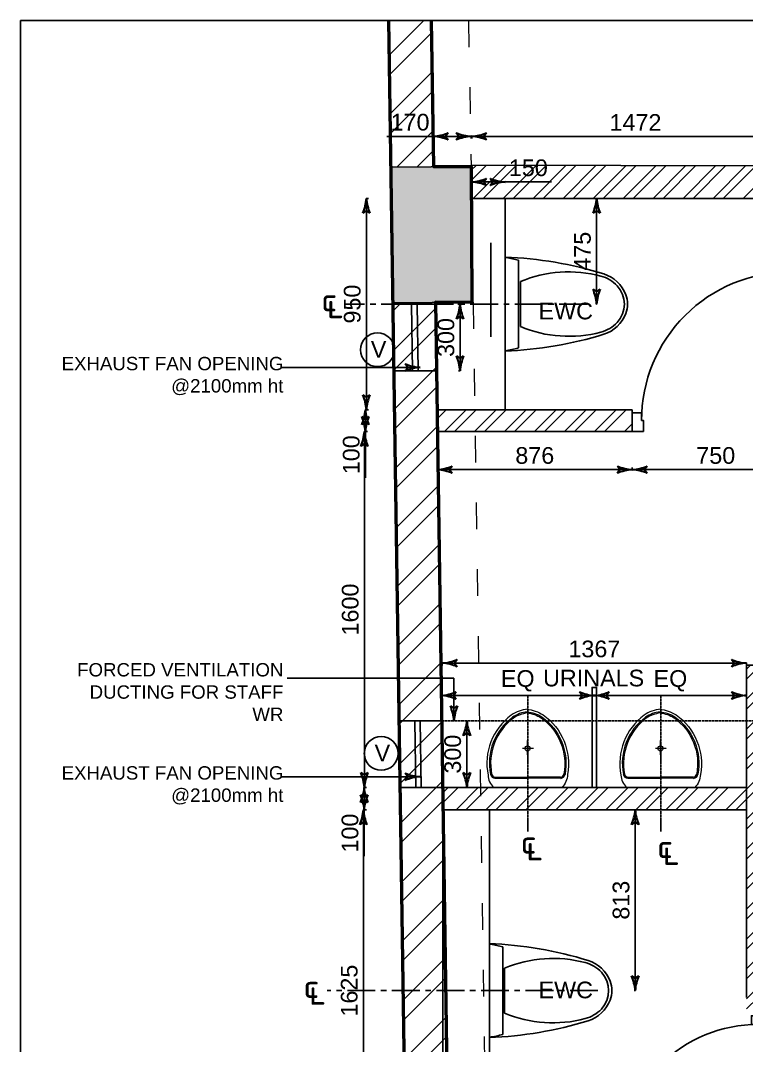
# Model space of a CAD drawing. Header units: millimetres. Extents: x 68727 to 319899, y -4876 to 265722.
# Drawn here: x 187786 to 191047, y 26769 to 31375 of the extents above; entities that cross this region are included whole.
import ezdxf

# ---------------------------------------------------------------- set-up
doc = ezdxf.new("R2010")
doc.units = ezdxf.units.MM
for name, pattern in [('ACAD_ISO02W100', [15, 12, -3]), ('ACAD_ISO03W100', [30, 12, -18]), ('CENTER', [2, 1.25, -0.25, 0.25, -0.25]), ('DASHED2', [0.375, 0.25, -0.125]), ('HIDDEN', [9.525, 6.35, -3.175])]:
    doc.linetypes.add(name, pattern=pattern)
for name, color, linetype in [('CLINE', 5, 'CENTER'), ('Dimensions', 172, 'Continuous'), ('Door', 23, 'Continuous'), ('POLY', 6, 'Continuous'), ('TEXT', 2, 'Continuous'), ('TEXTS', 1, 'Continuous'), ('washroom walls', 5, 'Continuous')]:
    doc.layers.add(name, color=color, linetype=linetype)
doc.layers.add('Furnitures', color=7, linetype='Continuous', lineweight=25, true_color=0x753b00)
for name, color, linetype, lineweight in [('HACH', 252, 'Continuous', 13), ('LS_DR_Plan Beam', 9, 'HIDDEN', 0), ('LS_DR_Wall', 7, 'Continuous', 35), ('wall', 5, 'Continuous', 30)]:
    doc.layers.add(name, color=color, linetype=linetype, lineweight=lineweight)
doc.styles.get("Standard").update_dxf_attribs({"font": 'arial.ttf'})
doc.dimstyles.new('SC-25', dxfattribs={"dimtxt": 75, "dimasz": 0.4, "dimexe": 1, "dimexo": 100, "dimgap": 25, "dimtad": 1, "dimdec": 0, "dimzin": 0, "dimdsep": 46, "dimtxsty": 'Standard', "dimblk1": 'A1', "dimblk2": 'A1', "dimsah": 1, "dimcen": 0.09, "dimdle": 3, "dimclrd": 1, "dimclre": 1, "dimclrt": 1, "dimadec": 0, "dimazin": 0, "dimtfac": 1, "dimtdec": 0, "dimtofl": 0, "dimtmove": 0, "dimatfit": 2, "dimldrblk": 'A1', "dimfxl": 10, "dimfxlon": 1, "dimtolj": 1, "dimtzin": 0, "dimarcsym": 0})
pattern_1 = [(45, (-639630.92, -172557.8), (-134.70384, 134.70384), []), (45, (-639541.12, -172557.8), (-134.70384, 134.70384), [])]

# ---------------------------------------------------------------- blocks, each defined once
blk = doc.blocks.new('EWC')
at = {"layer": 'Furnitures'}
for p, q in [((-550, -211.2), (-550, 211.2)), ((-489.9, 196.9), (-489.9, -196.9)), ((-481.2, -101.2), (-481.2, 101.2))]:
    blk.add_line(p, q, dxfattribs=at)
blk.add_lwpolyline([(-489.9, 196.9), (-537.8, 207.6), (-550, 209)], dxfattribs=at)
for centre, radius, start, end in [((-614, -1500.6), 1712.9, 72.7523, 87.86), ((-263.5, -421.2), 565.9, 75.2214, 112.6263), ((-158.2, -21.9), 152.9, 43.1457, 75.2214), ((-151.6, -11.5), 153.7, 20.4524, 72.7523), ((-134.9, 0), 120.9, 316.8543, 43.1457), ((-120.9, 0), 120.9, 339.5476, 20.4524), ((-151.6, 11.5), 153.7, 287.2477, 339.5476), ((-158.2, 21.9), 152.9, 284.7786, 316.8543), ((-614, 1500.6), 1712.9, 272.14, 287.2477), ((-263.5, 421.2), 565.9, 247.3737, 284.7786), ((-608.6, 222), 435.4, 277.7399, 285.822)]:
    blk.add_arc(centre, radius, start, end, dxfattribs=at)
blk = doc.blocks.new('D900')
for points in [[(0, 840), (0, 900), (100, 900), (100, 850), (60, 850), (60, 840)], [(0, 60), (0, 0), (100, 0), (100, 50), (60, 50), (60, 60)]]:
    blk.add_lwpolyline(points, close=True)
blk.add_lwpolyline([(60, 850, -0.414214), (860, 50), (60, 50), (60, 85), (859.2, 85)], format="xyb")
blk = doc.blocks.new('A1')
at = {"layer": 'wall', "color": 1}
for p, q in [((-138, 0), (-167, 40)), ((-167, -40), (-138, 0))]:
    blk.add_line(p, q, dxfattribs=at)
for centre, start, end in [((53, 586), 248, 264.8035), ((53, -586), 95.1965, 112)]:
    blk.add_arc(centre, 589, start, end, dxfattribs=at)
blk = doc.blocks.new('*D375')
at = {"color": 1, "lineweight": -2, "transparency": 16777216}
for p, q in [((189340.7, 29528.2), (189329.7, 29528.2)), ((189330.7, 27928.7), (189330.7, 29527.8)), ((189340.7, 27928.3), (189329.7, 27928.3))]:
    blk.add_line(p, q, dxfattribs=at)
at = {"layer": 'Defpoints', "color": 0, "transparency": 16777216}
for p in [(189330.7, 29528.2), (190003.1, 29528.2), (190002.8, 27928.3)]:
    blk.add_point(p, dxfattribs=at)
at = {"color": 1, "lineweight": -2, "transparency": 16777216, "xscale": 0.4, "yscale": 0.4, "zscale": 0.4}
for p, rotation in [((189330.7, 29528.2), 90), ((189330.7, 27928.3), 270)]:
    blk.add_blockref('A1', p, dxfattribs=dict(at, rotation=rotation))
at = {"color": 1, "transparency": 16777216, "insert": (189267.4, 28728.2), "char_height": 75, "attachment_point": 5, "rotation": 90}
blk.add_mtext('\\A1;1600', dxfattribs=at)
blk = doc.blocks.new('*D376')
at = {"color": 1, "lineweight": -2, "transparency": 16777216}
for p, q in [((189680.4, 28477.2), (189680.4, 28488.2)), ((189680.8, 28487.2), (191046.6, 28487.2)), ((191047, 28477.2), (191047, 28488.2))]:
    blk.add_line(p, q, dxfattribs=at)
at = {"layer": 'Defpoints', "color": 0, "transparency": 16777216}
for p in [(191047, 28487.2), (189680.4, 27928.2), (191047, 27928.2)]:
    blk.add_point(p, dxfattribs=at)
at = {"color": 1, "lineweight": -2, "transparency": 16777216, "xscale": 0.4, "yscale": 0.4, "zscale": 0.4, "rotation": 180}
blk.add_blockref('A1', (189680.4, 28487.2), dxfattribs=at)
at = {"color": 1, "lineweight": -2, "transparency": 16777216, "xscale": 0.4, "yscale": 0.4, "zscale": 0.4}
blk.add_blockref('A1', (191047, 28487.2), dxfattribs=at)
at = {"color": 1, "transparency": 16777216, "insert": (190363.7, 28550.5), "char_height": 75, "attachment_point": 5}
blk.add_mtext('\\A1;1367', dxfattribs=at)
blk = doc.blocks.new('UR')
at = {"layer": 'Furnitures', "linetype": 'DASHED2', "lineweight": 18, "ltscale": 0.1}
for p, q in [((1618408.4, 79992.5), (1618408.4, 79931.5)), ((1618384.6, 79963.5), (1618428.3, 79963.5))]:
    blk.add_line(p, q, dxfattribs=at)
at = {"layer": 'Furnitures', "lineweight": 18, "ltscale": 10}
for points in [[(1618410.1, 79805.1, -0.119912), (1618343.9, 79828.3, -0.290675), (1618248, 80070, -0.187835), (1618271.3, 80123.2)], [(1618406.8, 79805.1, 0.119912), (1618473, 79828.3, 0.290675), (1618568.9, 80070, 0.221966), (1618545.6, 80120.1)]]:
    blk.add_lwpolyline(points, format="xyb", dxfattribs=at)
for points in [[(1618271.3, 80123.2), (1618408.4, 80121.7)], [(1618545.6, 80120.1), (1618408.4, 80121.7)]]:
    blk.add_lwpolyline(points, dxfattribs=at)
at = {"layer": 'Furnitures', "lineweight": 9, "ltscale": 2}
for points in [[(1618408.4, 79815.4, -0.114569), (1618349.5, 79836.6, -0.291249), (1618257.9, 80068.9, -0.004366), (1618258, 80070.1, -0.004366)], [(1618408.4, 79820.4, -0.11319), (1618352.4, 79840.7, -0.29157), (1618262.9, 80068.3, -0.004136), (1618262.9, 80069.4, -0.004136)], [(1618264.5, 80081, -0.000164), (1618264.5, 80081.1)], [(1618408.4, 79815.4, 0.114569), (1618467.4, 79836.6, 0.289059), (1618559.3, 80067, 0.289059)], [(1618408.4, 79820.4, 0.11319), (1618464.5, 79840.7, 0.288775), (1618554.4, 80066, 0.288775)]]:
    blk.add_lwpolyline(points, format="xyb", dxfattribs=at)
for points in [[(1618264.5, 80081.1), (1618264.5, 80081.1)], [(1618275.7, 80085.9), (1618408.2, 80084.4)], [(1618275.9, 80080.9), (1618408.2, 80079.4)], [(1618541.3, 80082.9), (1618408.2, 80084.4)], [(1618541, 80077.9), (1618408.2, 80079.4)]]:
    blk.add_lwpolyline(points, dxfattribs=at)
blk.add_circle((1618408.4, 79963.5), 10.5, dxfattribs=at)
for centre, radius, start, end in [((1618277.9, 80065.6), 20.5, 96.3691, 167.3209), ((1618277.9, 80065.6), 15.5, 97.4266, 167.3209), ((1618539.4, 80062.5), 15.5, 12.6791, 83.8559), ((1618539.4, 80062.5), 20.5, 12.6791, 84.5738)]:
    blk.add_arc(centre, radius, start, end, dxfattribs=at)
blk = doc.blocks.new('*D384')
at = {"color": 1, "lineweight": -2, "transparency": 16777216}
for p, q in [((189336.2, 27828.2), (189325.2, 27828.2)), ((189326.2, 26203.3), (189326.2, 27827.8)), ((189336.2, 26202.9), (189325.2, 26202.9))]:
    blk.add_line(p, q, dxfattribs=at)
at = {"layer": 'Defpoints', "color": 0, "transparency": 16777216}
for p in [(189326.2, 27828.2), (189850.8, 27828.2), (189892, 26202.9)]:
    blk.add_point(p, dxfattribs=at)
at = {"color": 1, "lineweight": -2, "transparency": 16777216, "xscale": 0.4, "yscale": 0.4, "zscale": 0.4}
for p, rotation in [((189326.2, 27828.2), 90), ((189326.2, 26202.9), 270)]:
    blk.add_blockref('A1', p, dxfattribs=dict(at, rotation=rotation))
at = {"color": 1, "transparency": 16777216, "insert": (189262.9, 27015.6), "char_height": 75, "attachment_point": 5, "rotation": 90}
blk.add_mtext('\\A1;1625', dxfattribs=at)
blk = doc.blocks.new('*D385')
at = {"color": 1, "lineweight": -2, "transparency": 16777216}
for p, q in [((189345.2, 29625.6), (189334.2, 29625.6)), ((189335.2, 29625.2), (189335.2, 29528.6)), ((189345.2, 29528.2), (189334.2, 29528.2)), ((189335.2, 29528.2), (189335.2, 29319.4))]:
    blk.add_line(p, q, dxfattribs=at)
at = {"layer": 'Defpoints', "color": 0, "transparency": 16777216}
for p in [(189658.2, 29625.6), (189335.2, 29528.2), (189658.2, 29528.2)]:
    blk.add_point(p, dxfattribs=at)
at = {"color": 1, "lineweight": -2, "transparency": 16777216, "xscale": 0.4, "yscale": 0.4, "zscale": 0.4}
for p, rotation in [((189335.2, 29625.6), 90), ((189335.2, 29528.2), 270)]:
    blk.add_blockref('A1', p, dxfattribs=dict(at, rotation=rotation))
at = {"color": 1, "transparency": 16777216, "insert": (189271.9, 29423.6), "char_height": 75, "attachment_point": 5, "rotation": 90}
blk.add_mtext('\\A1;100', dxfattribs=at)
blk = doc.blocks.new('*D387')
at = {"color": 1, "lineweight": -2, "transparency": 16777216}
for p, q in [((189812.6, 30844.2), (189812.6, 30855.2)), ((189813, 30854.2), (191283.7, 30854.2)), ((191284.1, 30844.2), (191284.1, 30855.2))]:
    blk.add_line(p, q, dxfattribs=at)
at = {"layer": 'Defpoints', "color": 0, "transparency": 16777216}
for p in [(191284.1, 30854.2), (189812.6, 30575.6), (191284.1, 30575.6)]:
    blk.add_point(p, dxfattribs=at)
at = {"color": 1, "lineweight": -2, "transparency": 16777216, "xscale": 0.4, "yscale": 0.4, "zscale": 0.4, "rotation": 180}
blk.add_blockref('A1', (189812.6, 30854.2), dxfattribs=at)
at = {"color": 1, "lineweight": -2, "transparency": 16777216, "xscale": 0.4, "yscale": 0.4, "zscale": 0.4}
blk.add_blockref('A1', (191284.1, 30854.2), dxfattribs=at)
at = {"color": 1, "transparency": 16777216, "insert": (190548.4, 30916.8), "char_height": 75, "attachment_point": 5}
blk.add_mtext('\\A1;1472', dxfattribs=at)
blk = doc.blocks.new('*D391')
at = {"color": 1, "lineweight": -2, "transparency": 16777216}
for p, q in [((190363.7, 28341.7), (190363.7, 28340.7)), ((190364.1, 28341.7), (191046.7, 28341.7)), ((191047.1, 28341.7), (191047.1, 28340.7))]:
    blk.add_line(p, q, dxfattribs=at)
at = {"layer": 'Defpoints', "color": 0, "transparency": 16777216}
for p in [(190363.7, 28378.2), (191047.1, 28378.3), (191047.1, 28341.7)]:
    blk.add_point(p, dxfattribs=at)
at = {"color": 1, "lineweight": -2, "transparency": 16777216, "xscale": 0.4, "yscale": 0.4, "zscale": 0.4, "rotation": 180}
blk.add_blockref('A1', (190363.7, 28341.7), dxfattribs=at)
at = {"color": 1, "lineweight": -2, "transparency": 16777216, "xscale": 0.4, "yscale": 0.4, "zscale": 0.4}
blk.add_blockref('A1', (191047.1, 28341.7), dxfattribs=at)
at = {"color": 1, "transparency": 16777216, "insert": (190705.4, 28407.8), "char_height": 75, "attachment_point": 5}
blk.add_mtext('\\A1;EQ', dxfattribs=at)
blk = doc.blocks.new('*D392')
at = {"color": 1, "lineweight": -2, "transparency": 16777216}
for p, q in [((189675.4, 28341.7), (189675.4, 28340.7)), ((190363.3, 28341.7), (189675.8, 28341.7)), ((190363.7, 28341.7), (190363.7, 28340.7))]:
    blk.add_line(p, q, dxfattribs=at)
at = {"layer": 'Defpoints', "color": 0, "transparency": 16777216}
for p in [(190363.7, 28378.2), (189675.4, 28367.9), (189675.4, 28341.7)]:
    blk.add_point(p, dxfattribs=at)
at = {"color": 1, "lineweight": -2, "transparency": 16777216, "xscale": 0.4, "yscale": 0.4, "zscale": 0.4, "rotation": 180}
blk.add_blockref('A1', (189675.4, 28341.7), dxfattribs=at)
at = {"color": 1, "lineweight": -2, "transparency": 16777216, "xscale": 0.4, "yscale": 0.4, "zscale": 0.4}
blk.add_blockref('A1', (190363.7, 28341.7), dxfattribs=at)
at = {"color": 1, "transparency": 16777216, "insert": (190019.5, 28407.8), "char_height": 75, "attachment_point": 5}
blk.add_mtext('\\A1;EQ', dxfattribs=at)
blk = doc.blocks.new('*D393')
at = {"color": 1, "lineweight": -2, "transparency": 16777216}
for p, q in [((189339.7, 27928.2), (189328.7, 27928.2)), ((189329.7, 27927.8), (189329.7, 27828.6)), ((189339.7, 27828.2), (189328.7, 27828.2)), ((189329.7, 27828.2), (189329.7, 27619.4))]:
    blk.add_line(p, q, dxfattribs=at)
at = {"layer": 'Defpoints', "color": 0, "transparency": 16777216}
for p in [(189680.4, 27928.2), (189329.7, 27828.2), (189683.4, 27828.2)]:
    blk.add_point(p, dxfattribs=at)
at = {"color": 1, "lineweight": -2, "transparency": 16777216, "xscale": 0.4, "yscale": 0.4, "zscale": 0.4}
for p, rotation in [((189329.7, 27928.2), 90), ((189329.7, 27828.2), 270)]:
    blk.add_blockref('A1', p, dxfattribs=dict(at, rotation=rotation))
at = {"color": 1, "transparency": 16777216, "insert": (189266.4, 27723.6), "char_height": 75, "attachment_point": 5, "rotation": 90}
blk.add_mtext('\\A1;100', dxfattribs=at)
blk = doc.blocks.new('*D395')
at = {"color": 1, "lineweight": -2, "transparency": 16777216}
for p, q in [((189349.7, 30575.6), (189338.7, 30575.6)), ((189339.7, 29626), (189339.7, 30575.2)), ((189349.7, 29625.6), (189338.7, 29625.6))]:
    blk.add_line(p, q, dxfattribs=at)
at = {"layer": 'Defpoints', "color": 0, "transparency": 16777216}
for p in [(189339.7, 30575.6), (190392.7, 30575.6), (190392.7, 29625.6)]:
    blk.add_point(p, dxfattribs=at)
at = {"color": 1, "lineweight": -2, "transparency": 16777216, "xscale": 0.4, "yscale": 0.4, "zscale": 0.4}
for p, rotation in [((189339.7, 30575.6), 90), ((189339.7, 29625.6), 270)]:
    blk.add_blockref('A1', p, dxfattribs=dict(at, rotation=rotation))
at = {"color": 1, "transparency": 16777216, "insert": (189276.4, 30100.6), "char_height": 75, "attachment_point": 5, "rotation": 90}
blk.add_mtext('\\A1;950', dxfattribs=at)
blk = doc.blocks.new('*D399')
at = {"color": 1, "lineweight": -2, "transparency": 16777216}
for p, q in [((189658.2, 29366.6), (189658.2, 29355.6)), ((190533.7, 29356.6), (189658.6, 29356.6)), ((190534.1, 29366.6), (190534.1, 29355.6))]:
    blk.add_line(p, q, dxfattribs=at)
at = {"layer": 'Defpoints', "color": 0, "transparency": 16777216}
for p in [(189658.2, 29528.2), (190534.1, 29528.2), (189658.2, 29356.6)]:
    blk.add_point(p, dxfattribs=at)
at = {"color": 1, "lineweight": -2, "transparency": 16777216, "xscale": 0.4, "yscale": 0.4, "zscale": 0.4, "rotation": 180}
blk.add_blockref('A1', (189658.2, 29356.6), dxfattribs=at)
at = {"color": 1, "lineweight": -2, "transparency": 16777216, "xscale": 0.4, "yscale": 0.4, "zscale": 0.4}
blk.add_blockref('A1', (190534.1, 29356.6), dxfattribs=at)
at = {"color": 1, "transparency": 16777216, "insert": (190096.1, 29419.9), "char_height": 75, "attachment_point": 5}
blk.add_mtext('\\A1;876', dxfattribs=at)
blk = doc.blocks.new('*D406')
at = {"color": 1, "lineweight": -2, "transparency": 16777216}
for p, q in [((189812.6, 30649.4), (189812.6, 30650.4)), ((189813, 30649.4), (189962.2, 30649.4)), ((189962.6, 30649.4), (189962.6, 30650.4)), ((189962.6, 30649.4), (190171.4, 30649.4))]:
    blk.add_line(p, q, dxfattribs=at)
at = {"layer": 'Defpoints', "color": 0, "transparency": 16777216}
for p in [(189962.6, 30649.4), (189812.6, 30575.6), (189962.6, 30575.6)]:
    blk.add_point(p, dxfattribs=at)
at = {"color": 1, "lineweight": -2, "transparency": 16777216, "xscale": 0.4, "yscale": 0.4, "zscale": 0.4, "rotation": 180}
blk.add_blockref('A1', (189812.6, 30649.4), dxfattribs=at)
at = {"color": 1, "lineweight": -2, "transparency": 16777216, "xscale": 0.4, "yscale": 0.4, "zscale": 0.4}
blk.add_blockref('A1', (189962.6, 30649.4), dxfattribs=at)
at = {"color": 1, "transparency": 16777216, "insert": (190067.2, 30712.7), "char_height": 75, "attachment_point": 5}
blk.add_mtext('\\A1;150', dxfattribs=at)
blk = doc.blocks.new('*D408')
at = {"layer": 'Defpoints', "color": 0, "transparency": 16777216}
for p in [(190534.1, 29569.8), (191284.1, 29569.8), (191284.1, 29356.6)]:
    blk.add_point(p, dxfattribs=at)
at = {"layer": 'Dimensions', "color": 1, "lineweight": -2, "transparency": 16777216}
for p, q in [((190534.1, 29366.6), (190534.1, 29355.6)), ((190534.5, 29356.6), (191283.7, 29356.6)), ((191284.1, 29366.6), (191284.1, 29355.6))]:
    blk.add_line(p, q, dxfattribs=at)
at = {"layer": 'Dimensions', "color": 1, "lineweight": -2, "transparency": 16777216, "xscale": 0.4, "yscale": 0.4, "zscale": 0.4, "rotation": 180}
blk.add_blockref('A1', (190534.1, 29356.6), dxfattribs=at)
at = {"layer": 'Dimensions', "color": 1, "lineweight": -2, "transparency": 16777216, "xscale": 0.4, "yscale": 0.4, "zscale": 0.4}
blk.add_blockref('A1', (191284.1, 29356.6), dxfattribs=at)
at = {"layer": 'Dimensions', "color": 1, "transparency": 16777216, "insert": (190909.1, 29419.9), "char_height": 75, "attachment_point": 5}
blk.add_mtext('\\A1;750', dxfattribs=at)
blk = doc.blocks.new('*D783')
at = {"color": 1, "lineweight": -2, "transparency": 16777216}
for p, q in [((190542, 27828.2), (190548.2, 27828.2)), ((190547.2, 27016), (190547.2, 27827.8)), ((190542, 27015.6), (190548.2, 27015.6))]:
    blk.add_line(p, q, dxfattribs=at)
at = {"layer": 'Defpoints', "color": 0, "transparency": 16777216}
for p in [(190442, 27828.2), (190547.2, 27828.2), (190442, 27015.6)]:
    blk.add_point(p, dxfattribs=at)
at = {"color": 1, "lineweight": -2, "transparency": 16777216, "xscale": 0.4, "yscale": 0.4, "zscale": 0.4}
for p, rotation in [((190547.2, 27828.2), 90), ((190547.2, 27015.6), 270)]:
    blk.add_blockref('A1', p, dxfattribs=dict(at, rotation=rotation))
at = {"color": 1, "transparency": 16777216, "insert": (190483.9, 27421.9), "char_height": 75, "attachment_point": 5, "rotation": 90}
blk.add_mtext('\\A1;813', dxfattribs=at)
blk = doc.blocks.new('*D788')
at = {"color": 1, "lineweight": -2, "transparency": 16777216}
for p, q in [((190373.7, 30575.6), (190374.7, 30575.6)), ((190373.7, 30101), (190373.7, 30575.2)), ((190373.7, 30100.6), (190374.7, 30100.6))]:
    blk.add_line(p, q, dxfattribs=at)
at = {"layer": 'Defpoints', "color": 0, "transparency": 16777216}
for p in [(190331.4, 30575.6), (190373.7, 30575.6), (190331.4, 30100.6)]:
    blk.add_point(p, dxfattribs=at)
at = {"color": 1, "lineweight": -2, "transparency": 16777216, "xscale": 0.4, "yscale": 0.4, "zscale": 0.4}
for p, rotation in [((190373.7, 30575.6), 90), ((190373.7, 30100.6), 270)]:
    blk.add_blockref('A1', p, dxfattribs=dict(at, rotation=rotation))
at = {"color": 1, "transparency": 16777216, "insert": (190310.6, 30338.1), "char_height": 75, "attachment_point": 5, "rotation": 90}
blk.add_mtext('\\A1;475', dxfattribs=at)
blk = doc.blocks.new('*D795')
at = {"color": 1, "lineweight": -2, "transparency": 16777216}
for p, q in [((189640.4, 30854.2), (189431.6, 30854.2)), ((189640.4, 30844.2), (189640.4, 30855.2)), ((189810, 30854.2), (189640.8, 30854.2)), ((189810.4, 30844.2), (189810.4, 30855.2))]:
    blk.add_line(p, q, dxfattribs=at)
at = {"layer": 'Defpoints', "color": 0, "transparency": 16777216}
for p in [(189640.4, 30854.2), (189640.4, 30723.1), (189810.4, 30725.6)]:
    blk.add_point(p, dxfattribs=at)
at = {"color": 1, "lineweight": -2, "transparency": 16777216, "xscale": 0.4, "yscale": 0.4, "zscale": 0.4, "rotation": 180}
blk.add_blockref('A1', (189640.4, 30854.2), dxfattribs=at)
at = {"color": 1, "lineweight": -2, "transparency": 16777216, "xscale": 0.4, "yscale": 0.4, "zscale": 0.4}
blk.add_blockref('A1', (189810.4, 30854.2), dxfattribs=at)
at = {"color": 1, "transparency": 16777216, "insert": (189535.8, 30917.5), "char_height": 75, "attachment_point": 5}
blk.add_mtext('\\A1;170', dxfattribs=at)
blk = doc.blocks.new('*D976')
at = {"color": 1, "lineweight": -2, "transparency": 16777216}
for p, q in [((189781, 28228.2), (189792, 28228.2)), ((189791, 28227.8), (189791, 27928.6)), ((189781.9, 27928.2), (189792, 27928.2))]:
    blk.add_line(p, q, dxfattribs=at)
at = {"layer": 'Defpoints', "color": 0, "transparency": 16777216}
for p in [(189675.8, 28228.2), (189681.9, 27928.2), (189791, 27928.2)]:
    blk.add_point(p, dxfattribs=at)
at = {"color": 1, "lineweight": -2, "transparency": 16777216, "xscale": 0.4, "yscale": 0.4, "zscale": 0.4}
for p, rotation in [((189791, 28228.2), 90), ((189791, 27928.2), 270)]:
    blk.add_blockref('A1', p, dxfattribs=dict(at, rotation=rotation))
at = {"color": 1, "transparency": 16777216, "insert": (189727.6, 28078.2), "char_height": 75, "attachment_point": 5, "rotation": 90}
blk.add_mtext('\\A1;300', dxfattribs=at)
blk = doc.blocks.new('*D979')
at = {"color": 1, "lineweight": -2, "transparency": 16777216}
for p, q in [((189750.5, 30100.6), (189761.5, 30100.6)), ((189760.5, 29801), (189760.5, 30100.2)), ((189754.1, 29800.6), (189761.5, 29800.6))]:
    blk.add_line(p, q, dxfattribs=at)
at = {"layer": 'Defpoints', "color": 0, "transparency": 16777216}
for p in [(189649.6, 30100.6), (189760.5, 30100.6), (189654.1, 29800.6)]:
    blk.add_point(p, dxfattribs=at)
at = {"color": 1, "lineweight": -2, "transparency": 16777216, "xscale": 0.4, "yscale": 0.4, "zscale": 0.4}
for p, rotation in [((189760.5, 30100.6), 90), ((189760.5, 29800.6), 270)]:
    blk.add_blockref('A1', p, dxfattribs=dict(at, rotation=rotation))
at = {"color": 1, "transparency": 16777216, "insert": (189697.2, 29950.6), "char_height": 75, "attachment_point": 5, "rotation": 90}
blk.add_mtext('\\A1;300', dxfattribs=at)

msp = doc.modelspace()

# ---------------------------------------------------------------- hatches: boundary and pattern name
at = {"layer": 'HACH'}
h = msp.add_hatch(dxfattribs=at)
h.set_pattern_fill('ANSI32', color=256, scale=20)
h.set_pattern_definition(pattern_1)
h.paths.add_polyline_path([(189630.7, 31374.9), (189440.7, 31374.9), (189450.5, 30716), (189640.5, 30717.5)])
h = msp.add_hatch(dxfattribs=at)
h.set_pattern_fill('ANSI32', color=256, scale=10)
h.set_pattern_definition([(45, (-34964.45, -41319.25), (-67.35192, 67.35192), []), (45, (-34919.55, -41319.25), (-67.35192, 67.35192), [])])
h.paths.add_polyline_path([(193173, 30709.4), (193172.9, 30717.6), (192715.9, 30718.7), (192715.9, 30575.6), (193175, 30575.6)])
h.paths.add_polyline_path([(192715.9, 30718.7), (191917.9, 30720.6), (191917.9, 30575.6), (192715.9, 30575.6)])
h.paths.add_polyline_path([(191917.9, 30720.6), (189810.4, 30725.6), (189812.6, 30575.6), (191917.9, 30575.6)])
h = msp.add_hatch(color=256, dxfattribs=at)
h.dxf.hatch_style = 1
h.paths.add_polyline_path([(189459.5, 30106.1), (189649.5, 30107.6), (189649.5, 30108.9), (189810.5, 30108.9), (189810.5, 30718.9), (189450.5, 30716)])
h = msp.add_hatch(dxfattribs=at)
h.set_pattern_fill('ANSI32', color=256, scale=10)
h.paths.add_polyline_path([(191384.1, 30575.6), (191284.1, 30575.6), (191284.1, 29528.2), (191384.1, 29528.2)])
h.paths.add_polyline_path([(190534.1, 29625.6), (189656.7, 29625.6), (189658.2, 29528.2), (190534.1, 29528.2)])
h.paths.add_polyline_path([(189680.4, 27928.2), (191047, 27928.2), (191047, 27828.2), (189680.4, 27828.2)])
h.paths.add_polyline_path([(189709, 26202.9), (191147, 26202.9), (191147, 26102.9), (189709, 26102.9)])
edge = h.paths.add_edge_path()
edge.add_line((191047, 25402.9), (191047, 24777.9))
edge.add_line((191047, 24777.9), (191147, 24777.9))
edge.add_line((191147, 24777.9), (191147, 25402.9))
h = msp.add_hatch(dxfattribs=at)
h.set_pattern_fill('ANSI32', color=256, scale=20)
h.set_pattern_definition(pattern_1)
h.paths.add_polyline_path([(189649.5, 30107.6), (189459.5, 30106.1), (189532, 25227.8), (189722, 25227.9)])
h = msp.add_hatch(dxfattribs=at)
h.set_pattern_fill('ANSI32', color=256, scale=10)
h.paths.add_polyline_path([(191047.3, 26984), (192872.4, 26981.2), (192872.4, 26900.2), (191047.3, 26902.9)])
h.paths.add_polyline_path([(192797, 27427.9), (192697, 27427.9), (192697.1, 26981.4), (192797.1, 26981.4)])
h.paths.add_polyline_path([(192697, 28278.2), (192697, 28378.2), (192797, 28378.2), (192797, 28278.2)])
edge = h.paths.add_edge_path()
edge.add_line((191147.3, 26982.7), (191147, 28478.2))
edge.add_line((191147, 28478.2), (191047, 28478.2))
edge.add_line((191047, 28478.2), (191047.4, 26984))

# ---------------------------------------------------------------- linework, layer by layer
for points in [[(187785.9, 31374.9), (195276.2, 31374.9), (195276.2, 23301), (187785.9, 23301)], [(189810.5, 30718.9), (189450.5, 30716), (189459.5, 30106.1), (189810.5, 30108.9)]]:
    msp.add_lwpolyline(points, close=True)
at = {"color": 3}
for points in [[(189649.6, 30100.6), (189459.6, 30100.5), (189464.6, 29800.6), (189654.6, 29800.6)], [(189485.8, 28228.2), (189675.8, 28228.2), (189680.4, 27928.2), (189491.9, 27928.2)]]:
    msp.add_lwpolyline(points, close=True, dxfattribs=at)
for points in [[(189542.8, 30100.6), (189547.2, 29800.6)], [(189567.8, 30100.9), (189572.2, 29800.6)], [(189556.7, 28228.2), (189561.1, 27927.8)], [(189581.7, 28228.2), (189586.1, 27928.2)]]:
    msp.add_lwpolyline(points, dxfattribs=at)
for centre in [(189389.4, 29895.4), (189406.4, 28081.6)]:
    msp.add_circle(centre, 76)
at = {"layer": 'CLINE', "ltscale": 100}
for p, q in [((190331.4, 30100.6), (189243.3, 30100.6)), ((190379.7, 27015.5), (189163.1, 27015.5))]:
    msp.add_line(p, q, dxfattribs=at)
at = {"layer": 'CLINE', "ltscale": 2.5}
for p, q in [((190065.4, 28342.4), (190065.4, 27730.4)), ((190662.5, 28342.4), (190662.5, 27730.4))]:
    msp.add_line(p, q, dxfattribs=at)
at = {"layer": 'Furnitures'}
for points in [[(189812.7, 30108.3), (189812.6, 30575.6), (189962.6, 30575.6), (189962.6, 29625.6), (189656.7, 29625.6), (189649.5, 30107.6)], [(189683.4, 27828.2), (189892, 27828.2), (189892, 25227.9), (189683.4, 25227.9)]]:
    msp.add_lwpolyline(points, close=True, dxfattribs=at)
at = {"layer": 'LS_DR_Plan Beam', "linetype": 'ACAD_ISO03W100', "ltscale": 10, "transparency": 33554508}
for p, q in [((189798.1, 31374.9), (189810.5, 30718.9)), ((189819.5, 30108.9), (189892, 25227.9))]:
    msp.add_line(p, q, dxfattribs=at)
at = {"layer": 'LS_DR_Wall', "lineweight": 50, "ltscale": 0.25}
for points in [[(193283, 23301), (193263.1, 24637.4), (189540.7, 24637.4), (189440.7, 31374.9)], [(189630.7, 31374.9), (189640.5, 30718.9), (189810.5, 30718.9), (189812.7, 30108.3), (189649.5, 30108.9), (189722, 25227.9), (189892, 25227.9), (189898.7, 24777.9), (193261.1, 24777.9), (193254.1, 25247.4), (193864.2, 25247.4), (193873.2, 24637.4), (193423.2, 24637.4), (193443, 23301)]]:
    msp.add_lwpolyline(points, dxfattribs=at)
at = {"layer": 'POLY', "color": 3, "ltscale": 3}
msp.add_lwpolyline([(190373.7, 27928.2), (190373.7, 28378.2), (190353.7, 28378.2), (190353.7, 27928.2)], close=True, dxfattribs=at)
at = {"layer": 'washroom walls', "color": 251}
msp.add_line((189899.4, 29953.7), (189899.4, 30376.1), dxfattribs=at)
at = {"layer": 'washroom walls'}
for points in [[(193175, 30575.6), (193175, 30717.6), (189810.4, 30725.6)], [(189810.4, 30725.6), (189812.6, 30575.6), (193175, 30575.6)], [(191147.3, 26982.7), (191147, 28478.2), (191047, 28478.2), (191047.4, 26984)]]:
    msp.add_lwpolyline(points, dxfattribs=at)
at = {"layer": 'washroom walls', "color": 251}
msp.add_lwpolyline([(189812.6, 29625.6), (189656.7, 29625.6), (189649.5, 30108.3), (189812.7, 30108.3)], dxfattribs=at)
at = {"layer": 'washroom walls'}
for points in [[(190534.1, 29625.6), (189656.7, 29625.6), (189658.2, 29528.2), (190534.1, 29528.2)], [(189680.4, 27928.2), (191047, 27928.2), (191047, 27828.2), (189680.4, 27828.2)]]:
    msp.add_lwpolyline(points, close=True, dxfattribs=at)
at = {"layer": 'washroom walls', "color": 251, "linetype": 'ACAD_ISO02W100'}
for points in [[(189675.8, 28228.2), (191147, 28228.2)], [(189680.4, 27928.2), (191047, 27928.2)]]:
    msp.add_lwpolyline(points, dxfattribs=at)

# ---------------------------------------------------------------- block references
for p in [(190512.6, 30100.6), (190442, 27015.6)]:
    msp.add_blockref('EWC', p)
at = {"color": 1, "ltscale": 0.5, "xscale": 1.111959450627174, "yscale": 1.111959450627174, "zscale": 1.111959450627174, "rotation": 180.5200929787462}
for p in [(1988786.9, 133351.9), (1989384, 133351.9)]:
    msp.add_blockref('UR', p, dxfattribs=at)
at = {"layer": 'Door', "xscale": 0.8333333333333185, "yscale": 0.8333333333333185, "zscale": 0.8333333333333185, "rotation": 90}
msp.add_blockref('D900', (191284.1, 29528.2), dxfattribs=at)
at = {"layer": 'Door', "xscale": -0.7777777777777796, "yscale": 0.7777777777777796, "zscale": 0.7777777777777796}
msp.add_blockref('D900', (191147, 26202.9), dxfattribs=at)

# ---------------------------------------------------------------- texts
at = {"layer": 'TEXT', "color": 3, "char_height": 75, "attachment_point": 1}
for s, insert in [('\\pxi-3,l4,qc,t4;EWC', (189731.5, 30107)), ('\\pxi-3,l4,qc,t4;V', (188890.8, 29934.6)), ('\\pxi-3,l4,qc,t4;URINALS', (189856.7, 28457.7)), ('\\pxi-3,l4,qc,t4;V', (188907.8, 28120.8)), ('\\pxi-3,l4,qc,t4;EWC', (189731.5, 27056.1))]:
    msp.add_mtext_dynamic_manual_height_columns(s, width=932.407, gutter_width=12.5, heights=[0], dxfattribs=dict(at, insert=insert))
at = {"layer": 'TEXTS', "color": 7, "linetype": 'Continuous', "lineweight": 25, "char_height": 120, "width": 99.645, "attachment_point": 1, "rotation": 360}
for insert in [(189136.1, 30169.2), (190031.7, 27732.7), (190644.6, 27712.6), (189055.9, 27084.1)]:
    msp.add_mtext('{\\fISOCPEUR|b0|i0|c0|p34;\\C1;℄}', dxfattribs=dict(at, insert=insert))
at = {"layer": 'TEXTS', "linetype": 'Continuous', "lineweight": 25, "char_height": 60, "attachment_point": 1, "rotation": 360}
for s, insert in [('\\pxqr;EXHAUST FAN OPENING @2100mm ht', (187955.1, 29863.3)), ('\\pxqr;FORCED VENTILATION DUCTING FOR STAFF WR', (187955.1, 28487.3)), ('\\pxqr;EXHAUST FAN OPENING @2100mm ht', (187955.1, 28023.9))]:
    msp.add_mtext_dynamic_manual_height_columns(s, width=1011.877, gutter_width=12.5, heights=[0], dxfattribs=dict(at, insert=insert))

# ---------------------------------------------------------------- dimensions: what is measured, and where the dimension line sits
for base, p1, p2, picture, middle in [((189640.4, 30854.2), (189810.4, 30725.6), (189640.4, 30723.1), '*D795', (189535.8, 30917.5)), ((191284.1141, 30854.1613), (189812.6101, 30575.6241), (191284.1141, 30575.6241), '*D387', (190548.3621, 30916.8148)), ((189962.6, 30649.4), (189812.6, 30575.6), (189962.6, 30575.6), '*D406', (190067.2, 30712.7)), ((189658.2, 29356.6), (190534.1, 29528.2), (189658.2, 29528.2), '*D399', (190096.1, 29419.9)), ((191047, 28487.2), (189680.4, 27928.2), (191047, 27928.2), '*D376', (190363.7, 28550.5))]:
    dim = msp.add_linear_dim(base=base, p1=p1, p2=p2, dimstyle='SC-25')
    dim.commit()
    dim.dimension.update_dxf_attribs({"geometry": picture, "text_midpoint": middle})
for base, p1, p2, picture, middle in [((189339.7, 30575.6), (190392.7, 29625.6), (190392.7, 30575.6), '*D395', (189276.4, 30100.6)), ((190373.7, 30575.6), (190331.4, 30100.6), (190331.4, 30575.6), '*D788', (190310.6, 30338.1)), ((189760.5, 30100.6), (189654.1, 29800.6), (189649.6, 30100.6), '*D979', (189697.2, 29950.6)), ((189330.7, 29528.2), (190002.8, 27928.3), (190003.1, 29528.2), '*D375', (189267.4, 28728.2)), ((189791, 27928.2), (189675.8, 28228.2), (189681.9, 27928.2), '*D976', (189727.6, 28078.2)), ((189329.7, 27828.2), (189680.4, 27928.2), (189683.4, 27828.2), '*D393', (189266.4, 27723.6)), ((189326.2, 27828.2), (189892, 26202.9), (189850.8, 27828.2), '*D384', (189262.9, 27015.6)), ((190547.2, 27828.2), (190442, 27015.6), (190442, 27828.2), '*D783', (190483.9, 27421.9))]:
    dim = msp.add_linear_dim(base=base, p1=p1, p2=p2, angle=90, dimstyle='SC-25')
    dim.commit()
    dim.dimension.update_dxf_attribs({"geometry": picture, "text_midpoint": middle})
dim = msp.add_linear_dim(base=(189335.2, 29528.2), p1=(189658.2, 29625.6), p2=(189658.2, 29528.2), angle=90, text='100', dimstyle='SC-25')
dim.commit()
dim.dimension.update_dxf_attribs({"geometry": '*D385', "text_midpoint": (189271.9, 29423.6)})
for base, p2, picture, middle in [((189675.4, 28341.7), (189675.4, 28367.9), '*D392', (190019.5, 28407.8)), ((191047.1, 28341.7), (191047.1, 28378.3), '*D391', (190705.4, 28407.8))]:
    dim = msp.add_linear_dim(base=base, p1=(190363.7, 28378.2), p2=p2, text='EQ', dimstyle='SC-25')
    dim.commit()
    dim.dimension.update_dxf_attribs({"geometry": picture, "text_midpoint": middle})
at = {"layer": 'Dimensions'}
dim = msp.add_linear_dim(base=(191284.1, 29356.6), p1=(190534.1, 29569.8), p2=(191284.1, 29569.8), dimstyle='SC-25', dxfattribs=at)
dim.commit()
dim.dimension.update_dxf_attribs({"geometry": '*D408', "text_midpoint": (190909.1, 29419.9)})

# ---------------------------------------------------------------- leaders
msp.add_leader([(189732.8, 28228.2), (189732.8, 28420.2), (188984.3, 28420.2)], dimstyle='SC-25', override={"dimgap": 25, "dimtad": 0})
at = {"layer": 'TEXTS'}
for points in [[(189581.1, 29815.9), (188953.4, 29815.9)], [(189581.1, 27976.5), (188953.4, 27976.5)]]:
    msp.add_leader(points, dimstyle='SC-25', override={"dimtad": 0}, dxfattribs=at)

doc.saveas('drawing.dxf')
